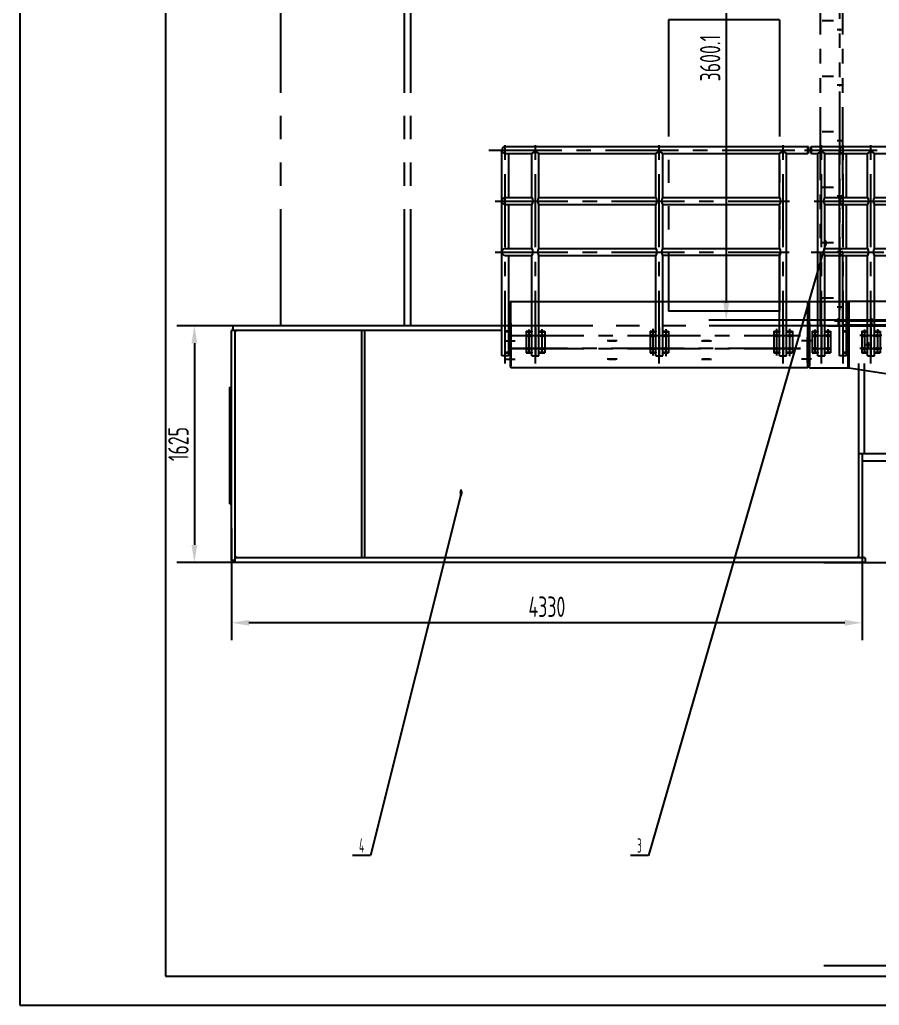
# Model space of a CAD drawing. Header units: millimetres. Extents: x 0 to 16800, y -457 to 11880.
# Drawn here: x 0 to 5900, y 0 to 6767 of the extents above; entities that cross this region are included whole.
import ezdxf
from ezdxf.enums import TextEntityAlignment as Align

# ---------------------------------------------------------------- set-up
doc = ezdxf.new("R2010")
doc.units = ezdxf.units.MM
doc.header["$LTSCALE"] = 400
for name, pattern in [('F', [0.75, 0.5, -0.25]), ('G', [2, 1.25, -0.25, 0.25, -0.25]), ('K', [2.5, 1.25, -0.25, 0.25, -0.25, 0.25, -0.25])]:
    doc.linetypes.add(name, pattern=pattern)
for name, color, linetype in [('01', 7, 'Continuous'), ('02', 1, 'Continuous'), ('04', 2, 'F'), ('05', 142, 'G'), ('07', 6, 'K'), ('08', 1, 'Continuous'), ('11', 3, 'Continuous')]:
    doc.layers.add(name, color=color, linetype=linetype)
doc.layers.get('04').off()
doc.styles.get("Standard").update_dxf_attribs({"font": 'isocp', "width": 0.707, "bigfont": 'intecad.shx'})
doc.dimstyles.new('INTE', dxfattribs={"dimscale": 40, "dimtxt": 3.5, "dimasz": 3, "dimexe": 3, "dimexo": 0, "dimgap": 1, "dimtad": 1, "dimdec": 1, "dimdsep": 46, "dimtxsty": 'Standard', "dimcen": 0, "dimclrd": 1, "dimclre": 1, "dimclrt": 3, "dimaunit": 1, "dimadec": 0, "dimazin": 0, "dimtfac": 1, "dimtmove": 0, "dimatfit": 0, "dimfxl": 1, "dimarcsym": 0})

# ---------------------------------------------------------------- blocks, each defined once
blk = doc.blocks.new('*D174')
at = {"layer": '08', "color": 1, "lineweight": -2}
for p, q in [((4358.7, 24029), (3946.1, 24029)), ((4066.1, 23909), (4066.1, 22524)), ((4345.7, 22404), (3946.1, 22404))]:
    blk.add_line(p, q, dxfattribs=at)
at = {"layer": '08', "color": 1}
for points in [[(4046.1, 23909), (4086.1, 23909), (4066.1, 24029)], [(4046.1, 22524), (4086.1, 22524), (4066.1, 22404)]]:
    blk.add_solid(points, dxfattribs=at)
at = {"layer": 'Defpoints', "color": 0}
for p in [(4358.7, 24029), (4066.1, 22404), (4345.7, 22404)]:
    blk.add_point(p, dxfattribs=at)
at = {"layer": '08', "color": 3, "insert": (3956.1, 23216.5), "char_height": 140, "attachment_point": 5, "rotation": 90}
blk.add_mtext('1625', dxfattribs=at)
blk = doc.blocks.new('*D97')
at = {"layer": '08', "color": 1, "lineweight": -2}
for p, q in [((5587.6, 8303.1), (4729.5, 8303.1)), ((4849.5, 8183.1), (4849.5, 4823)), ((8974.1, 4703), (4729.5, 4703))]:
    blk.add_line(p, q, dxfattribs=at)
at = {"layer": '08', "color": 1}
for points in [[(4829.5, 8183.1), (4869.5, 8183.1), (4849.5, 8303.1)], [(4829.5, 4823), (4869.5, 4823), (4849.5, 4703)]]:
    blk.add_solid(points, dxfattribs=at)
at = {"layer": 'Defpoints', "color": 0}
for p in [(5587.6, 8303.1), (4849.5, 4703), (8974.1, 4703)]:
    blk.add_point(p, dxfattribs=at)
at = {"layer": '08', "color": 3, "insert": (4739.5, 6503.1), "char_height": 140, "attachment_point": 5, "rotation": 90}
blk.add_mtext('3600.1', dxfattribs=at)
blk = doc.blocks.new('*D98')
at = {"layer": '08', "color": 1, "lineweight": -2}
for p, q in [((1453.7, 3273.2), (1453.7, 2506.4)), ((5783.7, 3273.2), (5783.7, 2506.4)), ((5663.7, 2626.4), (1573.7, 2626.4))]:
    blk.add_line(p, q, dxfattribs=at)
at = {"layer": '08', "color": 1}
for points in [[(1573.7, 2646.4), (1573.7, 2606.4), (1453.7, 2626.4)], [(5663.7, 2646.4), (5663.7, 2606.4), (5783.7, 2626.4)]]:
    blk.add_solid(points, dxfattribs=at)
at = {"layer": 'Defpoints', "color": 0}
for p in [(1453.7, 3273.2), (5783.7, 3273.2), (1453.7, 2626.4)]:
    blk.add_point(p, dxfattribs=at)
at = {"layer": '08', "color": 3, "insert": (3618.7, 2736.4), "char_height": 140, "attachment_point": 5}
blk.add_mtext('4330', dxfattribs=at)
blk = doc.blocks.new('*D101')
at = {"layer": '08', "color": 1, "lineweight": -2}
for p, q in [((5518.6, 3041.1), (6757.1, 3041.1)), ((6637.1, 2921.1), (6637.1, 394.1)), ((5518.6, 274.1), (6757.1, 274.1))]:
    blk.add_line(p, q, dxfattribs=at)
at = {"layer": '08', "color": 1}
for points in [[(6617.1, 2921.1), (6657.1, 2921.1), (6637.1, 3041.1)], [(6617.1, 394.1), (6657.1, 394.1), (6637.1, 274.1)]]:
    blk.add_solid(points, dxfattribs=at)
at = {"layer": 'Defpoints', "color": 0}
for p in [(5518.6, 3041.1), (5518.6, 274.1), (6637.1, 274.1)]:
    blk.add_point(p, dxfattribs=at)
at = {"layer": '08', "color": 3, "insert": (6527.1, 1657.6), "char_height": 140, "attachment_point": 5, "rotation": 90}
blk.add_mtext('2767', dxfattribs=at)
blk = doc.blocks.new('serere')
at = {"layer": '07', "color": 6, "linetype": 'K'}
for p, q in [((22198.6, 7390.4), (22198.6, 11089.4)), ((22350.6, 7390.4), (22350.6, 10726.4)), ((22331.6, 7497.8), (22331.6, 10583)), ((22350.6, 9422.4), (22312.9, 9422.4)), ((22350.6, 9041.4), (22312.9, 9041.4)), ((22350.6, 8660.4), (22312.9, 8660.4)), ((22350.6, 8279.4), (22312.9, 8279.4)), ((22350.6, 7898.4), (22312.9, 7898.4)), ((22350.6, 7517.4), (22312.9, 7517.4)), ((22350.6, 7390.4), (22198.6, 7390.4))]:
    blk.add_line(p, q, dxfattribs=at)
at = {"layer": '07', "color": 6, "linetype": 'K', "ltscale": 1.6}
for p, q in [((18494.9, 7390.4), (18494.9, 10438.4)), ((19343.7, 7390.4), (19343.7, 10438.4)), ((19385.9, 7390.4), (19385.9, 10438.4)), ((21154.9, 9490.4), (21154.9, 7490.4)), ((21916.9, 9490.4), (21154.9, 9490.4)), ((21916.9, 9490.4), (21916.9, 7490.4)), ((22286.7, 9483.4), (22209.8, 9483.4)), ((22286.7, 9102.4), (22209.8, 9102.4)), ((22286.7, 8721.4), (22209.8, 8721.4)), ((22286.7, 8340.4), (22209.8, 8340.4)), ((22286.7, 7959.4), (22209.8, 7959.4)), ((22286.7, 7578.4), (22209.8, 7578.4)), ((21916.9, 7490.4), (21154.9, 7490.4)), ((22234.9, 7390.4), (18494.9, 7390.4)), ((22246.9, 7390.4), (23076.9, 7390.4)), ((23033.8, 7421.4), (22294, 7421.4)), ((22319.9, 7441.3), (22319.9, 7395.7)), ((22350.6, 7396.4), (23076.9, 7396.4)), ((22547.9, 7441.3), (22547.9, 7395.7))]:
    blk.add_line(p, q, dxfattribs=at)
at = {"layer": '07', "color": 6, "linetype": 'K'}
for centre in [(22331.6, 9422.4), (22331.6, 9041.4), (22331.6, 8660.4), (22331.6, 8279.4), (22331.6, 7898.4), (22331.6, 7517.4)]:
    blk.add_circle(centre, 4, dxfattribs=at)
blk = doc.blocks.new('A$C3BD31D53')
for p, q in [((37, 246), (0, 246)), ((37, 246), (0, 246)), ((0, 246), (0, 240)), ((0, 240), (37, 240)), ((45, 232), (45, 14)), ((51, 232), (51, 14)), ((0, 6), (37, 6)), ((0, 0), (0, 6)), ((37, 0), (0, 0))]:
    blk.add_line(p, q)
for centre, radius, start, end in [((37, 232), 14, 0, 90), ((37, 232), 8, 0, 90), ((37, 14), 8, 270, 0), ((37, 14), 14, 270, 0)]:
    blk.add_arc(centre, radius, start, end)
at = {"layer": '05', "color": 4, "linetype": 'G'}
for p, q in [((85.1, 187), (16.6, 187)), ((85.1, 60), (16.6, 60))]:
    blk.add_line(p, q, dxfattribs=at)
blk = doc.blocks.new('addfqerasdfda')
blk.add_line((7091.1, 2519.9), (7091.1, 2697.9))
for centre in [(5178.6, 2707.9), (5267.6, 2707.9), (6028.6, 2707.9), (6117.6, 2707.9), (6878.6, 2707.9)]:
    blk.add_circle(centre, 8)
at = {"layer": '01'}
for p, q in [((5049.1, 2781.9), (5049.1, 2942.9)), ((5049.1, 2942.9), (5055.1, 2942.9)), ((7091.1, 2781.9), (7097.1, 2781.9))]:
    blk.add_line(p, q, dxfattribs=at)
at = {"layer": '01', "color": 7, "linetype": 'Continuous'}
for p, q in [((5055.1, 2485.9), (5055.1, 2942.9)), ((5055.1, 2942.9), (7091.1, 2942.9)), ((7091.1, 2942.9), (7091.1, 2485.9)), ((7091.1, 2942.9), (7091.1, 2499.9)), ((5049.1, 2781.9), (5049.1, 2499.9)), ((5055.1, 2790.9), (5055.1, 2499.9)), ((7097.1, 2781.9), (7097.1, 2499.9)), ((7091.1, 2485.9), (5055.1, 2485.9))]:
    blk.add_line(p, q, dxfattribs=at)
for centre in [(6967.6, 2707.9), (5178.6, 2618.9), (5267.6, 2618.9), (6028.6, 2618.9), (6117.6, 2618.9), (6878.6, 2618.9), (6967.6, 2618.9)]:
    blk.add_circle(centre, 8, dxfattribs=at)
for centre, start, end in [((5063.1, 2499.9), 180, 235.1501), ((7083.1, 2499.9), 304.8499, 0)]:
    blk.add_arc(centre, 14, start, end, dxfattribs=at)
at = {"layer": '05', "color": 4, "linetype": 'G'}
for p, q in [((5223.1, 2515.5), (5223.1, 2838.6)), ((6073.1, 2515.5), (6073.1, 2838.6)), ((6923.1, 2515.5), (6923.1, 2838.6)), ((5055.1, 2707.9), (7043.3, 2707.9)), ((5178.6, 2750.7), (5178.6, 2584.1)), ((5267.6, 2751.8), (5267.6, 2586.3)), ((6028.6, 2754.2), (6028.6, 2570.7)), ((6117.6, 2753), (6117.6, 2567.1)), ((6878.6, 2754.7), (6878.6, 2574.9)), ((6967.6, 2754.7), (6967.6, 2574.9)), ((5015, 2672.9), (5083.5, 2672.9)), ((5765.6, 2672.9), (5716.9, 2672.9)), ((5726.6, 2672.9), (5775.4, 2672.9)), ((6419.6, 2672.9), (6370.9, 2672.9)), ((6380.6, 2672.9), (6429.4, 2672.9)), ((7117.5, 2672.9), (7049, 2672.9)), ((7113.6, 2672.9), (7064.9, 2672.9)), ((7043.3, 2618.9), (5055.1, 2618.9)), ((5055.1, 2618.9), (7043.3, 2618.9)), ((5015, 2545.9), (5083.5, 2545.9)), ((5765.6, 2545.9), (5716.9, 2545.9)), ((5726.6, 2545.9), (5775.4, 2545.9)), ((6419.6, 2545.9), (6370.9, 2545.9)), ((6380.6, 2545.9), (6429.4, 2545.9)), ((7117.5, 2545.9), (7049, 2545.9)), ((7113.6, 2545.9), (7064.9, 2545.9))]:
    blk.add_line(p, q, dxfattribs=at)
at = {"layer": '04', "color": 2, "linetype": 'F'}
blk.add_blockref('A$C3BD31D53', (5698.1, 2485.9), dxfattribs=at)
at = {"layer": '04', "color": 2, "linetype": 'F', "xscale": -1}
blk.add_blockref('A$C3BD31D53', (6448.1, 2485.9), dxfattribs=at)
blk = doc.blocks.new('A$C02A90971')
for p, q in [((255.6, 522.9), (49.6, 160.5)), ((268.3, 522.9), (320.5, 340.9)), ((357.2, 313.3), (482.2, 313.3)), ((620.6, 123.1), (719.5, 205.2)), ((620.6, 123.1), (127.4, 47.5))]:
    blk.add_line(p, q)
for centre, radius, start, end in [((357.2, 351.4), 38.1, 196.0297, 270), ((620.6, 348.4), 142.7, 194.21443, 304.90715), ((709.5, 217.3), 15.7, 309.68625, 131.03902), ((115.9, 122.8), 76.2, 150.39079, 278.71264)]:
    blk.add_arc(centre, radius, start, end)
at = {"layer": '01', "color": 7, "linetype": 'Continuous'}
blk.add_line((268.3, 522.9), (255.6, 522.9), dxfattribs=at)
at = {"layer": '05', "color": 4, "linetype": 'G'}
for p, q in [((357.2, 446.5), (357.2, 282.1)), ((620.6, 408.4), (620.6, 296.7)), ((435.3, 351.4), (267.8, 351.4)), ((647.5, 348.4), (590.8, 348.4)), ((115.9, 217.2), (115.9, 0)), ((235.4, 122.8), (0, 122.8))]:
    blk.add_line(p, q, dxfattribs=at)
blk = doc.blocks.new('A$C28D62437')
at = {"layer": '01', "color": 7, "linetype": 'Continuous'}
for p, q in [((16.6, 215.4), (343.7, 244)), ((16.6, 215.4), (16.6, 202.7)), ((42, 202.7), (16.6, 202.7)), ((638.9, 31.2), (213.5, 31.2))]:
    blk.add_line(p, q, dxfattribs=at)
for centre, radius, start, end in [((42, 50.3), 152.4, 0.0167, 90), ((213.5, 50.3), 19.1, 180.0167, 270)]:
    blk.add_arc(centre, radius, start, end, dxfattribs=at)
at = {"layer": '05'}
for p, q in [((575.4, 322.4), (575.4, 459.8)), ((928, 182.9), (928, 420))]:
    blk.add_line(p, q, dxfattribs=at)
at = {"layer": '05', "color": 4, "linetype": 'G'}
for p, q in [((499.6, 398), (648.7, 398)), ((1159.6, 333), (780.7, 333)), ((42, 0), (42, 90.3)), ((84, 50.3), (0, 50.3))]:
    blk.add_line(p, q, dxfattribs=at)
blk = doc.blocks.new('A$C6C0B45AD')
at = {"layer": '01', "color": 7, "linetype": 'Continuous', "ltscale": 0.6}
for radius in [57, 51]:
    blk.add_circle((80.8, 80.8), radius, dxfattribs=at)
at = {"layer": '05', "ltscale": 0.6}
for p, q in [((80.8, 161.6), (80.8, 0)), ((161.6, 80.8), (0, 80.8))]:
    blk.add_line(p, q, dxfattribs=at)
blk = doc.blocks.new('A$C6A42243B')
at = {"ltscale": 0.5}
for p, q in [((0, 25), (0, 155)), ((0, 155), (122.4, 155)), ((122, 155), (122, 99)), ((141, 99), (122, 99)), ((160, 80), (141, 99)), ((160, 80), (160, 0)), ((160, 0), (25, 0))]:
    blk.add_line(p, q, dxfattribs=at)
blk.add_circle((25, 25), 12.7, dxfattribs=at)
blk.add_arc((25, 25), 25, 180, 270)
at = {"layer": '05', "color": 4, "linetype": 'G', "ltscale": 0.5}
for p, q in [((3.8, 25), (46.6, 25)), ((25, 44.4), (25, 5))]:
    blk.add_line(p, q, dxfattribs=at)
blk = doc.blocks.new('A$C28316475')
at = {"layer": '05', "color": 4, "linetype": 'G'}
for p, q in [((185.2, 336.2), (185.2, 0)), ((0, 170), (356.8, 170))]:
    blk.add_line(p, q, dxfattribs=at)
blk = doc.blocks.new('qr789a1dfqw851adfqeqr')
for p, q in [((8291.5, 2487), (8291.5, 2205.2)), ((8291.5, 2487), (8297.5, 2487)), ((8297.5, 2496.2), (8297.5, 2205.2)), ((14150.5, 2496.2), (14150.5, 2205.2)), ((14156.5, 2487.2), (14156.5, 2205.2))]:
    blk.add_line(p, q)
for centre, start, end in [((8305.5, 2205.2), 180, 235.1501), ((14142.5, 2205.2), 304.8499, 0)]:
    blk.add_arc(centre, 14, start, end)
at = {"layer": '01', "color": 7, "linetype": 'Continuous'}
for p, q in [((8297.5, 2191.2), (8297.5, 2648.2)), ((8297.5, 2648.2), (8561.5, 2648.2)), ((8561.5, 2648.2), (8561.5, 2191.2)), ((8561.5, 2495.8), (8561.5, 2648.2)), ((8567.8, 2648.2), (8561.5, 2648.2)), ((9520.3, 2648.2), (8567.8, 2648.2)), ((8567.8, 2648.2), (8567.8, 2191.2)), ((9520.4, 2648.2), (14150.5, 2648.2)), ((14150.5, 2648.2), (14150.5, 2191)), ((9789.8, 2133.4), (9540.2, 2572.9)), ((14150.5, 2487.2), (14156.5, 2487.2)), ((8297.5, 2191.2), (8567.8, 2191.2)), ((8567.8, 2191.2), (9712.3, 2020.4)), ((10103.5, 2191.2), (14150.5, 2191.2)), ((9505.7, 2019.5), (9048.6, 2119)), ((9507.5, 2019.2), (9054.3, 2118.1)), ((9932.5, 2019.2), (9507.5, 2019.2))]:
    blk.add_line(p, q, dxfattribs=at)
at = {"layer": '01'}
blk.add_line((9951.5, 2038.2), (9951.5, 2039.2), dxfattribs=at)
at = {"layer": '01', "color": 7, "linetype": 'Continuous'}
for centre, radius in [((8335.5, 2413.2), 7.94), ((8424.5, 2413.2), 7.94), ((8675.7, 2413.2), 7.94), ((8764.6, 2413.2), 7.94), ((9393.3, 2413.2), 7.94), ((9482.2, 2413.2), 7.94), ((9732.5, 2413.2), 7.94), ((9821.5, 2413.2), 7.94), ((10732.5, 2413.2), 7.94), ((10821.5, 2413.2), 7.94), ((11732.5, 2413.2), 7.94), ((11821.5, 2413.2), 7.94), ((12732.5, 2413.2), 7.94), ((12821.5, 2413.2), 7.94), ((13732.5, 2413.2), 7.94), ((13821.5, 2413.2), 7.94), ((8335.5, 2324.2), 7.94), ((8424.5, 2324.2), 7.94), ((8675.7, 2324.3), 7.94), ((8764.6, 2324.3), 7.94), ((9393.3, 2324.3), 7.94), ((9482.2, 2324.3), 7.94), ((9732.5, 2324.2), 7.94), ((9821.5, 2324.2), 7.94), ((10732.5, 2324.2), 7.94), ((10821.5, 2324.2), 7.94), ((11732.5, 2324.2), 7.94), ((11821.5, 2324.2), 7.94), ((12732.5, 2324.2), 7.94), ((12821.5, 2324.2), 7.94), ((13732.5, 2324.2), 7.94), ((13821.5, 2324.2), 7.94), ((9723.5, 2095.7), 31.8), ((9723.5, 2095.7), 25.5)]:
    blk.add_circle(centre, radius, dxfattribs=at)
for centre, radius, start, end in [((9672.7, 2648.2), 152.4, 180, 209.58778), ((9818.6, 2434.7), 203.2, 239.68755, 265), ((9723.5, 2095.7), 76.2, 261.52078, 29.58778), ((9932.5, 2038.2), 19, 270, 0.01671)]:
    blk.add_arc(centre, radius, start, end, dxfattribs=at)
at = {"layer": '05', "color": 4, "linetype": 'G'}
for p, q in [((8380, 2490.7), (8380, 2284.5)), ((8675.7, 2447.5), (8675.7, 2379)), ((8764.6, 2447.5), (8764.6, 2379)), ((9393.3, 2447.5), (9393.3, 2379)), ((9482.2, 2447.5), (9482.2, 2379)), ((9777, 2490.7), (9777, 2284.5)), ((10777, 2490.7), (10777, 2284.5)), ((11777, 2490.7), (11777, 2284.5)), ((12777, 2490.7), (12777, 2284.5)), ((13777, 2490.7), (13777, 2284.5)), ((8707, 2413.2), (8644.5, 2413.2)), ((8795.9, 2413.2), (8733.4, 2413.2)), ((9424.5, 2413.2), (9362, 2413.2)), ((9513.4, 2413.2), (9450.9, 2413.2)), ((12173, 2378.2), (12124.2, 2378.2)), ((12134, 2378.2), (12182.7, 2378.2)), ((13179, 2378.2), (13130.2, 2378.2)), ((13140, 2378.2), (13188.7, 2378.2)), ((14123.9, 2378.2), (14172.7, 2378.2)), ((8707, 2324.3), (8644.5, 2324.3)), ((8675.7, 2358.6), (8675.7, 2290.1)), ((8795.9, 2324.3), (8733.4, 2324.3)), ((8764.6, 2358.6), (8764.6, 2290.1)), ((9424.5, 2324.3), (9362, 2324.3)), ((9393.3, 2358.6), (9393.3, 2290.1)), ((9513.4, 2324.3), (9450.9, 2324.3)), ((9482.2, 2358.6), (9482.2, 2290.1)), ((12173, 2251.2), (12124.2, 2251.2)), ((12134, 2251.2), (12182.7, 2251.2)), ((13179, 2251.2), (13130.2, 2251.2)), ((13140, 2251.2), (13188.7, 2251.2)), ((14123.9, 2251.2), (14172.7, 2251.2))]:
    blk.add_line(p, q, dxfattribs=at)
at = {"layer": '05'}
for p, q in [((8351.5, 2413.2), (8319.4, 2413.2)), ((8335.5, 2429.3), (8335.5, 2397.1)), ((8440.5, 2413.2), (8408.4, 2413.2)), ((8424.5, 2429.3), (8424.5, 2397.1)), ((9716.4, 2413.2), (9748.5, 2413.2)), ((9732.5, 2429.3), (9732.5, 2397.1)), ((9805.4, 2413.2), (9837.5, 2413.2)), ((9821.5, 2429.3), (9821.5, 2397.1)), ((10716.4, 2413.2), (10748.5, 2413.2)), ((10732.5, 2429.3), (10732.5, 2397.1)), ((10805.4, 2413.2), (10837.5, 2413.2)), ((10821.5, 2429.3), (10821.5, 2397.1)), ((11716.4, 2413.2), (11748.5, 2413.2)), ((11732.5, 2429.3), (11732.5, 2397.1)), ((11805.4, 2413.2), (11837.5, 2413.2)), ((11821.5, 2429.3), (11821.5, 2397.1)), ((12716.4, 2413.2), (12748.5, 2413.2)), ((12732.5, 2429.3), (12732.5, 2397.1)), ((12805.4, 2413.2), (12837.5, 2413.2)), ((12821.5, 2429.3), (12821.5, 2397.1)), ((13716.4, 2413.2), (13748.5, 2413.2)), ((13732.5, 2429.3), (13732.5, 2397.1)), ((13805.4, 2413.2), (13837.5, 2413.2)), ((13821.5, 2429.3), (13821.5, 2397.1)), ((8351.5, 2324.2), (8319.4, 2324.2)), ((8335.5, 2340.3), (8335.5, 2308.1)), ((8440.5, 2324.2), (8408.4, 2324.2)), ((8424.5, 2340.3), (8424.5, 2308.1)), ((9716.4, 2324.2), (9748.5, 2324.2)), ((9732.5, 2340.3), (9732.5, 2308.1)), ((9805.4, 2324.2), (9837.5, 2324.2)), ((9821.5, 2340.3), (9821.5, 2308.1)), ((10716.4, 2324.2), (10748.5, 2324.2)), ((10732.5, 2340.3), (10732.5, 2308.1)), ((10805.4, 2324.2), (10837.5, 2324.2)), ((10821.5, 2340.3), (10821.5, 2308.1)), ((11716.4, 2324.2), (11748.5, 2324.2)), ((11732.5, 2340.3), (11732.5, 2308.1)), ((11805.4, 2324.2), (11837.5, 2324.2)), ((11821.5, 2340.3), (11821.5, 2308.1)), ((12716.4, 2324.2), (12748.5, 2324.2)), ((12732.5, 2340.3), (12732.5, 2308.1)), ((12805.4, 2324.2), (12837.5, 2324.2)), ((12821.5, 2340.3), (12821.5, 2308.1)), ((13716.4, 2324.2), (13748.5, 2324.2)), ((13732.5, 2340.3), (13732.5, 2308.1)), ((13805.4, 2324.2), (13837.5, 2324.2)), ((13821.5, 2340.3), (13821.5, 2308.1)), ((9723.5, 2191), (9723.5, 1967.5)), ((9840.5, 2095.7), (9598.1, 2095.7))]:
    blk.add_line(p, q, dxfattribs=at)
at = {"layer": '01', "color": 7, "linetype": 'Continuous', "xscale": -1}
blk.add_blockref('A$C28D62437', (10146.8, 1988.3), dxfattribs=at)
at = {"layer": '01', "xscale": -1}
blk.add_blockref('A$C28316475', (9404, 2151.3), dxfattribs=at)
at = {"layer": '04', "xscale": -1}
for name, p in [('A$C6A42243B', (8725.7, 2324.3)), ('A$C6C0B45AD', (9804.3, 2014.9))]:
    blk.add_blockref(name, p, dxfattribs=at)
at = {"layer": '04', "color": 2, "linetype": 'F', "xscale": -1}
for name, p in [('A$C02A90971', (9839.3, 1972.9)), ('A$C3BD31D53', (13207.5, 2191.2))]:
    blk.add_blockref(name, p, dxfattribs=at)
at = {"layer": '04', "color": 2, "linetype": 'F'}
blk.add_blockref('A$C3BD31D53', (12105.5, 2191.2), dxfattribs=at)
blk = doc.blocks.new('qr7613afqwerq')
at = {"layer": '01'}
blk.add_blockref('qr789a1dfqw851adfqeqr', (-1509.7, 2835.8), dxfattribs=at)
blk = doc.blocks.new('qer79ad15641q56132ffa')
for p, q in [((-5345.2, -4194.1), (-5345.2, -4146.1)), ((-6341.2, -4496.1), (-5539.2, -4496.1)), ((-6341.2, -4544.1), (-5539.2, -4544.1)), ((-6341.2, -4846.1), (-5539.2, -4846.1)), ((-5539.2, -4894.1), (-6341.2, -4894.1)), ((-7422.2, -5558.1), (-7422.2, -5563.1))]:
    blk.add_line(p, q)
for centre in [(-7259.7, -5444.1), (-7259.7, -5444.1), (-7170.7, -5444.1), (-7170.7, -5444.1), (-6409.7, -5444.1), (-6409.7, -5444.1), (-6320.7, -5444.1), (-6320.7, -5444.1), (-5559.7, -5444.1), (-5559.7, -5444.1), (-5470.7, -5444.1), (-5470.7, -5444.1), (-7259.7, -5533.1), (-7170.7, -5533.1), (-6409.7, -5533.1), (-6320.7, -5533.1), (-5559.7, -5533.1), (-5470.7, -5533.1)]:
    blk.add_circle(centre, 8)
at = {"layer": '01', "color": 7, "linetype": 'Continuous'}
for p, q in [((-7446.2, -5583.1), (-7446.2, -4169.8)), ((-7422.2, -4146.1), (-5345.2, -4146.1)), ((-7422.2, -4194.1), (-7239.2, -4194.1)), ((-7398.2, -4496.1), (-7398.2, -4194.1)), ((-7239.2, -4496.1), (-7239.2, -4194.1)), ((-7191.2, -4194.1), (-6389.2, -4194.1)), ((-7191.2, -4496.1), (-7191.2, -4194.1)), ((-6389.2, -4496.1), (-6389.2, -4194.1)), ((-6341.2, -4496.1), (-6341.2, -4194.1)), ((-6336.2, -4194.1), (-5539.2, -4194.1)), ((-5539.2, -4496.1), (-5539.2, -4194.1)), ((-5491.2, -4194.1), (-5345.2, -4194.1)), ((-5491.2, -4520.1), (-5491.2, -4194.1)), ((-7422.2, -4496.1), (-7239.2, -4496.1)), ((-7191.2, -4496.1), (-6389.2, -4496.1)), ((-5491.2, -4870.1), (-5491.2, -4520.1)), ((-7422.2, -4544.1), (-7239.2, -4544.1)), ((-7398.2, -4846.1), (-7398.2, -4544.1)), ((-7239.2, -4846.1), (-7239.2, -4544.1)), ((-7191.2, -4544.1), (-6389.2, -4544.1)), ((-7191.2, -4846.1), (-7191.2, -4544.1)), ((-6389.2, -4846.1), (-6389.2, -4544.1)), ((-6341.2, -4846.1), (-6341.2, -4544.1)), ((-5539.2, -4846.1), (-5539.2, -4544.1)), ((-7422.2, -4846.1), (-7239.2, -4846.1)), ((-7191.2, -4846.1), (-6389.2, -4846.1)), ((-5491.2, -5583.1), (-5491.2, -4870.1)), ((-7422.2, -4894.1), (-7239.2, -4894.1)), ((-7398.2, -5414.3), (-7398.2, -4894.1)), ((-7239.2, -5583.1), (-7239.2, -4894.1)), ((-7191.2, -5583.1), (-7191.2, -4894.1)), ((-7191.2, -4894.1), (-6389.2, -4894.1)), ((-6389.2, -5583.1), (-6389.2, -4894.1)), ((-6341.2, -5583.1), (-6341.2, -4894.1)), ((-5539.2, -5583.1), (-5539.2, -4894.1)), ((-7400.2, -5414.1), (-7422.2, -5414.1)), ((-7422.2, -5414.1), (-7422.2, -5419.1)), ((-7400.2, -5419.1), (-7422.2, -5419.1)), ((-7398.2, -5557.7), (-7398.2, -5419.4)), ((-7394.2, -5552.1), (-7394.2, -5425.1)), ((-7389.2, -5552.1), (-7389.2, -5425.1)), ((-7278.7, -5414.1), (-7278.7, -5563.1)), ((-7278.7, -5414.1), (-7239.2, -5414.1)), ((-7278.7, -5419.1), (-7239.2, -5419.1)), ((-7256.7, -5419.1), (-7256.7, -5414.1)), ((-7240, -5414.1), (-7240, -5419.1)), ((-7191.2, -5414.1), (-7151.7, -5414.1)), ((-7191.2, -5419.1), (-7151.7, -5419.1)), ((-7190.3, -5414.1), (-7190.3, -5419.1)), ((-7173.7, -5419.1), (-7173.7, -5414.1)), ((-7151.7, -5414.1), (-7151.7, -5563.1)), ((-6428.7, -5414.1), (-6428.7, -5563.1)), ((-6428.7, -5414.1), (-6389.2, -5414.1)), ((-6428.7, -5419.1), (-6389.2, -5419.1)), ((-6406.7, -5419.1), (-6406.7, -5414.1)), ((-6390, -5414.1), (-6390, -5419.1)), ((-6341.2, -5414.1), (-6301.7, -5414.1)), ((-6341.2, -5419.1), (-6301.7, -5419.1)), ((-6340.3, -5414.1), (-6340.3, -5419.1)), ((-6323.7, -5419.1), (-6323.7, -5414.1)), ((-6301.7, -5414.1), (-6301.7, -5563.1)), ((-5578.7, -5414.1), (-5578.7, -5563.1)), ((-5578.7, -5414.1), (-5539.2, -5414.1)), ((-5578.7, -5419.1), (-5539.2, -5419.1)), ((-5556.7, -5419.1), (-5556.7, -5414.1)), ((-5540, -5414.1), (-5540, -5419.1)), ((-5491.2, -5414.1), (-5451.7, -5414.1)), ((-5491.2, -5419.1), (-5451.7, -5419.1)), ((-5490.3, -5414.1), (-5490.3, -5419.1)), ((-5473.7, -5419.1), (-5473.7, -5414.1)), ((-5451.7, -5414.1), (-5451.7, -5563.1)), ((-7422.2, -5558.1), (-7400.2, -5558.1)), ((-7422.2, -5563.1), (-7400.2, -5563.1)), ((-7398.2, -5583.1), (-7398.2, -5562.9)), ((-7278.7, -5558.1), (-7239.2, -5558.1)), ((-7278.7, -5563.1), (-7239.2, -5563.1)), ((-7256.7, -5563.1), (-7256.7, -5558.1)), ((-7240, -5558.1), (-7240, -5563.1)), ((-7239.2, -5583.1), (-7191.2, -5583.1)), ((-7191.2, -5558.1), (-7151.7, -5558.1)), ((-7191.2, -5563.1), (-7151.7, -5563.1)), ((-7190.3, -5558.1), (-7190.3, -5563.1)), ((-7173.7, -5563.1), (-7173.7, -5558.1)), ((-6428.7, -5558.1), (-6389.2, -5558.1)), ((-6428.7, -5563.1), (-6389.2, -5563.1)), ((-6406.7, -5563.1), (-6406.7, -5558.1)), ((-6390, -5558.1), (-6390, -5563.1)), ((-6389.2, -5583.1), (-6341.2, -5583.1)), ((-6341.2, -5558.1), (-6301.7, -5558.1)), ((-6341.2, -5563.1), (-6301.7, -5563.1)), ((-6340.3, -5558.1), (-6340.3, -5563.1)), ((-6323.7, -5563.1), (-6323.7, -5558.1)), ((-5578.7, -5558.1), (-5539.2, -5558.1)), ((-5578.7, -5563.1), (-5539.2, -5563.1)), ((-5556.7, -5563.1), (-5556.7, -5558.1)), ((-5540, -5558.1), (-5540, -5563.1)), ((-5539.2, -5583.1), (-5491.2, -5583.1)), ((-5491.2, -5558.1), (-5451.7, -5558.1)), ((-5491.2, -5563.1), (-5451.7, -5563.1)), ((-5490.3, -5558.1), (-5490.3, -5563.1)), ((-5473.7, -5563.1), (-5473.7, -5558.1))]:
    blk.add_line(p, q, dxfattribs=at)
at = {"layer": '01'}
blk.add_line((-7398.2, -5583.1), (-7446.2, -5583.1), dxfattribs=at)
at = {"layer": '01', "color": 7, "linetype": 'Continuous'}
for centre in [(-7259.7, -5533.1), (-7170.7, -5533.1), (-6409.7, -5533.1), (-6320.7, -5533.1), (-5559.7, -5533.1), (-5470.7, -5533.1)]:
    blk.add_circle(centre, 8, dxfattribs=at)
at = {"layer": '01'}
for centre, radius, start, end in [((-7422.2, -4170.1), 24, 90, 270), ((-7215.2, -4221.6), 36.5, 48.88791, 131.11209), ((-6365.2, -4221.6), 36.5, 48.88791, 131.11209), ((-5515.2, -4221.6), 36.5, 48.88791, 131.11209), ((-7422.2, -4520.1), 24, 90, 270), ((-7266.7, -4520.1), 36.5, 318.88791, 41.11209), ((-7163.7, -4520.1), 36.5, 138.88791, 221.11209), ((-6416.7, -4520.1), 36.5, 318.88791, 41.11209), ((-6313.7, -4520.1), 36.5, 138.88791, 221.11209), ((-5566.7, -4520.1), 36.5, 318.88791, 41.11209), ((-7422.2, -4869.8), 24, 90, 270), ((-7266.7, -4870.1), 36.5, 318.88791, 41.11209), ((-7163.7, -4870.1), 36.5, 138.88791, 221.11209), ((-6416.7, -4870.1), 36.5, 318.88791, 41.11209), ((-6313.7, -4870.1), 36.5, 138.88791, 221.11209), ((-5566.7, -4870.1), 36.5, 318.88791, 41.11209)]:
    blk.add_arc(centre, radius, start, end, dxfattribs=at)
at = {"layer": '01', "color": 7, "linetype": 'Continuous'}
for centre, radius, start, end in [((-7400.2, -5425.1), 11, 0, 90), ((-7400.2, -5425.1), 6, 0, 90), ((-7400.2, -5552.1), 11, 270, 0), ((-7400.2, -5552.1), 6, 270, 0)]:
    blk.add_arc(centre, radius, start, end, dxfattribs=at)
at = {"layer": '05', "color": 4, "linetype": 'G'}
for p, q in [((-7422.2, -5636.5), (-7422.2, -4103.1)), ((-7215.2, -5636.5), (-7215.2, -4103.1)), ((-6365.2, -5636.5), (-6365.2, -4103.1)), ((-5515.2, -5636.5), (-5515.2, -4103.1)), ((-7215.2, -5636.5), (-7215.2, -5313.4)), ((-6365.2, -5636.5), (-6365.2, -5313.4)), ((-7259.7, -5401.3), (-7259.7, -5567.9)), ((-7215.2, -5389.5), (-7215.2, -5577)), ((-7170.7, -5400.2), (-7170.7, -5565.8)), ((-6409.7, -5401.3), (-6409.7, -5567.9)), ((-6365.2, -5389.5), (-6365.2, -5577)), ((-6320.7, -5400.2), (-6320.7, -5565.8)), ((-5559.7, -5397.9), (-5559.7, -5581.3)), ((-5515.2, -5389.5), (-5515.2, -5577)), ((-5470.7, -5399.1), (-5470.7, -5584.9)), ((-7382.5, -5444.1), (-7404.4, -5444.1)), ((-7275.5, -5444.1), (-7157.8, -5444.1)), ((-7259.7, -5425.3), (-7259.7, -5550.9)), ((-7170.7, -5424.6), (-7170.7, -5552.2)), ((-6425.5, -5444.1), (-6307.8, -5444.1)), ((-6409.7, -5425.3), (-6409.7, -5550.9)), ((-6320.7, -5424.6), (-6320.7, -5552.2)), ((-5575.5, -5444.1), (-5457.8, -5444.1)), ((-5559.7, -5425.3), (-5559.7, -5550.9)), ((-5470.7, -5424.6), (-5470.7, -5552.2)), ((-7382.1, -5533.1), (-7404.4, -5533.1)), ((-7275.2, -5533.1), (-7159.2, -5533.1)), ((-6425.2, -5533.1), (-6309.2, -5533.1)), ((-5575.2, -5533.1), (-5459.2, -5533.1))]:
    blk.add_line(p, q, dxfattribs=at)
at = {"layer": '05'}
for p, q in [((-7534.4, -4170.1), (-5309.5, -4170.1)), ((-7492.5, -4520.1), (-5470.6, -4520.1)), ((-7492.5, -4870.1), (-5474.1, -4870.1))]:
    blk.add_line(p, q, dxfattribs=at)
blk = doc.blocks.new('123456789adfafaf')
for p, q in [((6782.8, 6545), (6777.8, 6545)), ((6782.8, 6501), (6777.8, 6501)), ((6782.8, 6501), (6782.8, 6545))]:
    blk.add_line(p, q)
at = {"layer": '01'}
blk.add_blockref('qer79ad15641q56132ffa', (12122.9, 10693), dxfattribs=at)
blk = doc.blocks.new('1234a564123a1dfaf')
for p, q in [((-7788.7, -2905.9), (-7788.7, -2857.9)), ((-6753.3, -2858.7), (-6705.3, -2858.7)), ((-6729.3, -2905.9), (-6705.3, -2905.9)), ((-6705.3, -2858.7), (-6705.3, -2905.9)), ((-7357.3, -3207.9), (-6777.3, -3207.9)), ((-7357.3, -3255.9), (-6777.3, -3255.9)), ((-7357.3, -3557.9), (-6777.3, -3557.9)), ((-7357.3, -3605.9), (-6777.3, -3605.9)), ((-7784.8, -4125.9), (-7784.8, -4274.9)), ((-7784.8, -4125.9), (-7745.3, -4125.9)), ((-7762.8, -4130.9), (-7762.8, -4125.9)), ((-7746.2, -4125.9), (-7746.2, -4130.9)), ((-7697.3, -4125.9), (-7657.8, -4125.9)), ((-7696.5, -4125.9), (-7696.5, -4130.9)), ((-7679.8, -4130.9), (-7679.8, -4125.9)), ((-7657.8, -4125.9), (-7657.8, -4274.9)), ((-7550.8, -4125.9), (-7572.8, -4125.9)), ((-7572.8, -4125.9), (-7572.8, -4130.9)), ((-7444.8, -4125.9), (-7444.8, -4274.9)), ((-7444.8, -4125.9), (-7405.3, -4125.9)), ((-7422.8, -4130.9), (-7422.8, -4125.9)), ((-7406.2, -4125.9), (-7406.2, -4130.9)), ((-7357.3, -4125.9), (-7317.8, -4125.9)), ((-7356.5, -4125.9), (-7356.5, -4130.9)), ((-7339.8, -4130.9), (-7339.8, -4125.9)), ((-7317.8, -4125.9), (-7317.8, -4274.9)), ((-6815.3, -4125.9), (-6815.3, -4274.9)), ((-6777.3, -4125.9), (-6815.3, -4125.9)), ((-6778.3, -4130.9), (-6778.3, -4125.9)), ((-6729.3, -4125.9), (-6727.3, -4125.9)), ((-6728.3, -4130.9), (-6728.3, -4125.9)), ((-6727.3, -4125.9), (-6663.8, -4125.9)), ((-6705.3, -4130.9), (-6705.3, -4125.9)), ((-6688.7, -4125.9), (-6688.7, -4130.9)), ((-6663.8, -4125.9), (-6600.3, -4125.9)), ((-6639, -4125.9), (-6639, -4130.9)), ((-6622.3, -4130.9), (-6622.3, -4125.9)), ((-6600.3, -4125.9), (-6600.3, -4274.9)), ((-7784.8, -4130.9), (-7745.3, -4130.9)), ((-7697.3, -4130.9), (-7657.8, -4130.9)), ((-7550.8, -4130.9), (-7572.8, -4130.9)), ((-7544.8, -4263.9), (-7544.8, -4136.9)), ((-7539.8, -4263.9), (-7539.8, -4136.9)), ((-7444.8, -4130.9), (-7405.3, -4130.9)), ((-7357.3, -4130.9), (-7317.8, -4130.9)), ((-6777.3, -4130.9), (-6815.3, -4130.9)), ((-6727.3, -4130.9), (-6729.3, -4130.9)), ((-6727.3, -4130.9), (-6663.8, -4130.9)), ((-6663.8, -4130.9), (-6600.3, -4130.9)), ((-7784.8, -4269.9), (-7745.3, -4269.9)), ((-7784.8, -4274.9), (-7745.3, -4274.9)), ((-7762.8, -4274.9), (-7762.8, -4269.9)), ((-7746.2, -4269.9), (-7746.2, -4274.9)), ((-7697.3, -4269.9), (-7657.8, -4269.9)), ((-7697.3, -4274.9), (-7657.8, -4274.9)), ((-7696.5, -4269.9), (-7696.5, -4274.9)), ((-7679.8, -4274.9), (-7679.8, -4269.9)), ((-7572.8, -4269.9), (-7550.8, -4269.9)), ((-7572.8, -4269.9), (-7572.8, -4274.9)), ((-7572.8, -4274.9), (-7550.8, -4274.9)), ((-7444.8, -4269.9), (-7405.3, -4269.9)), ((-7444.8, -4274.9), (-7405.3, -4274.9)), ((-7422.8, -4274.9), (-7422.8, -4269.9)), ((-7406.2, -4269.9), (-7406.2, -4274.9)), ((-7357.3, -4269.9), (-7317.8, -4269.9)), ((-7357.3, -4274.9), (-7317.8, -4274.9)), ((-7356.5, -4269.9), (-7356.5, -4274.9)), ((-7339.8, -4274.9), (-7339.8, -4269.9)), ((-6777.3, -4269.9), (-6815.3, -4269.9)), ((-6777.3, -4274.9), (-6815.3, -4274.9)), ((-6778.3, -4274.9), (-6778.3, -4269.9)), ((-6727.3, -4269.9), (-6729.3, -4269.9)), ((-6727.3, -4274.9), (-6729.3, -4274.9)), ((-6728.3, -4274.9), (-6728.3, -4269.9)), ((-6727.3, -4269.9), (-6663.8, -4269.9)), ((-6727.3, -4274.9), (-6663.8, -4274.9)), ((-6705.3, -4274.9), (-6705.3, -4269.9)), ((-6688.7, -4269.9), (-6688.7, -4274.9)), ((-6663.8, -4269.9), (-6600.3, -4269.9)), ((-6663.8, -4274.9), (-6600.3, -4274.9)), ((-6639, -4269.9), (-6639, -4274.9)), ((-6622.3, -4274.9), (-6622.3, -4269.9))]:
    blk.add_line(p, q)
for centre in [(-7765.8, -4155.9), (-7765.8, -4155.9), (-7676.8, -4155.9), (-7676.8, -4155.9), (-7425.8, -4155.9), (-7425.8, -4155.9), (-7336.8, -4155.9), (-7336.8, -4155.9), (-6708.3, -4155.9), (-6708.3, -4155.9), (-6619.3, -4155.9), (-6619.3, -4155.9), (-7765.8, -4244.9), (-7676.8, -4244.9), (-7425.8, -4244.9), (-7336.8, -4244.9), (-6708.3, -4244.9), (-6619.3, -4244.9)]:
    blk.add_circle(centre, 8)
for centre, radius, start, end in [((-6729.3, -3231.9), 374, 266.32084, 86.32084), ((-6729.8, -3231.5), 326.5, 270.08049, 85.70332), ((-7550.8, -4136.9), 11, 0, 90), ((-7550.8, -4136.9), 6, 0, 90), ((-7550.8, -4263.9), 11, 270, 0), ((-7550.8, -4263.9), 6, 270, 0)]:
    blk.add_arc(centre, radius, start, end)
at = {"layer": '01', "color": 7, "linetype": 'Continuous'}
for p, q in [((-7788.7, -2857.9), (-6753.3, -2858.7)), ((-7788.7, -2905.9), (-7745.3, -2905.9)), ((-7745.3, -3255.9), (-7745.3, -2905.9)), ((-7697.3, -2905.9), (-7405.3, -2905.9)), ((-7697.3, -3207.9), (-7697.3, -2905.9)), ((-7596.8, -4294.9), (-7596.8, -2881.7)), ((-7548.8, -3207.9), (-7548.8, -2905.9)), ((-7405.3, -3207.9), (-7405.3, -2905.9)), ((-7357.3, -3207.9), (-7357.3, -2905.9)), ((-7352.3, -2905.9), (-6777.3, -2905.9)), ((-6777.3, -3207.9), (-6777.3, -2905.9)), ((-6729.3, -3255.9), (-6729.3, -2905.9)), ((-6729.3, -2905.9), (-6729.3, -2905.9)), ((-7697.3, -3207.9), (-7405.3, -3207.9)), ((-7745.3, -3557.9), (-7745.3, -3255.9)), ((-7697.3, -3255.9), (-7405.3, -3255.9)), ((-7697.3, -3557.9), (-7697.3, -3255.9)), ((-7548.8, -3557.9), (-7548.8, -3255.9)), ((-7405.3, -3557.9), (-7405.3, -3255.9)), ((-7357.3, -3557.9), (-7357.3, -3255.9)), ((-6777.3, -3557.9), (-6777.3, -3255.9)), ((-6729.3, -3557.9), (-6729.3, -3255.9)), ((-7745.3, -4294.9), (-7745.3, -3557.9)), ((-7697.3, -3557.9), (-7405.3, -3557.9)), ((-7697.3, -3605.9), (-7405.3, -3605.9)), ((-7697.3, -4294.9), (-7697.3, -3605.9)), ((-7548.8, -4126.1), (-7548.8, -3605.9)), ((-7405.3, -4294.9), (-7405.3, -3605.9)), ((-7357.3, -4294.9), (-7357.3, -3605.9)), ((-6777.3, -4294.9), (-6777.3, -3605.9)), ((-6729.3, -4294.9), (-6729.3, -3605.9)), ((-7548.8, -4269.6), (-7548.8, -4131.3)), ((-7548.8, -4294.9), (-7548.8, -4274.7))]:
    blk.add_line(p, q, dxfattribs=at)
at = {"layer": '01'}
for p, q in [((-7745.3, -4294.9), (-7697.3, -4294.9)), ((-7548.8, -4294.9), (-7596.8, -4294.9)), ((-7405.3, -4294.9), (-7357.3, -4294.9)), ((-6777.3, -4294.9), (-6729.3, -4294.9))]:
    blk.add_line(p, q, dxfattribs=at)
at = {"layer": '01', "color": 7, "linetype": 'Continuous'}
for centre in [(-7765.8, -4244.9), (-7676.8, -4244.9), (-7425.8, -4244.9), (-7336.8, -4244.9), (-6708.3, -4244.9), (-6619.3, -4244.9)]:
    blk.add_circle(centre, 8, dxfattribs=at)
at = {"layer": '01'}
for centre, radius, start, end in [((-7721.3, -2933.4), 36.5, 48.88791, 131.11209), ((-7572.8, -2881.9), 24, 90, 270), ((-7381.3, -2933.4), 36.5, 48.88791, 131.11209), ((-6753.3, -2933.4), 36.5, 48.88791, 131.11209), ((-7669.8, -3231.9), 36.5, 138.88791, 221.11209), ((-7572.8, -3231.9), 24, 90, 270), ((-7432.8, -3231.9), 36.5, 318.88791, 41.11209), ((-7329.8, -3231.9), 36.5, 138.88791, 221.11209), ((-6804.8, -3231.9), 36.5, 318.88791, 41.11209), ((-7669.8, -3581.9), 36.5, 138.88791, 221.11209), ((-7572.8, -3581.7), 24, 90, 270), ((-7432.8, -3581.9), 36.5, 318.88791, 41.11209), ((-7329.8, -3581.9), 36.5, 138.88791, 221.11209), ((-6804.8, -3581.9), 36.5, 318.88791, 41.11209), ((-6701.8, -3581.9), 36.5, 138.88791, 221.11209)]:
    blk.add_arc(centre, radius, start, end, dxfattribs=at)
at = {"layer": '05', "color": 4, "linetype": 'G'}
for p, q in [((-7721.3, -4348.3), (-7721.3, -2815)), ((-7572.8, -4348.3), (-7572.8, -2815)), ((-7381.3, -4348.3), (-7381.3, -2815)), ((-6753.3, -4348.3), (-6753.3, -2815)), ((-7721.3, -4348.3), (-7721.3, -4025.2)), ((-7381.3, -4348.3), (-7381.3, -4025.2)), ((-6753.3, -4348.3), (-6753.3, -4025.2)), ((-7765.8, -4113.2), (-7765.8, -4279.8)), ((-7721.3, -4101.4), (-7721.3, -4288.8)), ((-7676.8, -4112.1), (-7676.8, -4277.6)), ((-7425.8, -4113.2), (-7425.8, -4279.8)), ((-7381.3, -4101.4), (-7381.3, -4288.8)), ((-7336.8, -4112.1), (-7336.8, -4277.6)), ((-6753.3, -4101.4), (-6753.3, -4288.8)), ((-6708.3, -4113.2), (-6708.3, -4279.8)), ((-6663.8, -4101.4), (-6663.8, -4288.8)), ((-6619.3, -4112.1), (-6619.3, -4277.6)), ((-7781.7, -4155.9), (-7664, -4155.9)), ((-7765.8, -4137.1), (-7765.8, -4262.7)), ((-7676.8, -4136.5), (-7676.8, -4264.1)), ((-7533.2, -4155.9), (-7555.1, -4155.9)), ((-7441.7, -4155.9), (-7324, -4155.9)), ((-7425.8, -4137.1), (-7425.8, -4262.7)), ((-7336.8, -4136.5), (-7336.8, -4264.1)), ((-6724.2, -4155.9), (-6606.5, -4155.9)), ((-6708.3, -4137.1), (-6708.3, -4262.7)), ((-6619.3, -4136.5), (-6619.3, -4264.1)), ((-7781.4, -4244.9), (-7665.4, -4244.9)), ((-7532.8, -4244.9), (-7555.1, -4244.9)), ((-7441.4, -4244.9), (-7325.4, -4244.9)), ((-6723.9, -4244.9), (-6607.9, -4244.9))]:
    blk.add_line(p, q, dxfattribs=at)
at = {"layer": '05'}
for p, q in [((-7838.3, -2881.9), (-6705.3, -2881.9)), ((-7771.3, -3231.9), (-6696.2, -3231.9)), ((-7792.6, -3581.9), (-6738.3, -3581.9))]:
    blk.add_line(p, q, dxfattribs=at)
at = {"layer": '05', "color": 4, "linetype": 'G'}
blk.add_arc((-6729.3, -3231.9), 350, 268.52659, 86.06818, dxfattribs=at)
blk = doc.blocks.new('97654321')
for p, q in [((6798.3, 6500.9), (6798.3, 6544.9)), ((6798.3, 6544.9), (6803.3, 6544.9)), ((6798.3, 6500.9), (6803.3, 6500.9))]:
    blk.add_line(p, q)
at = {"layer": '01'}
blk.add_blockref('1234a564123a1dfaf', (14591.9, 9404.9), dxfattribs=at)
blk = doc.blocks.new('*U191')
at = {"layer": '01'}
for points in [[(25, 292), (25, 5)], [(25, 5), (415, 5)]]:
    blk.add_lwpolyline(points, dxfattribs=at)
at = {"layer": '02'}
for points in [[(0, 297), (0, 0)], [(0, 0), (420, 0)]]:
    blk.add_lwpolyline(points, dxfattribs=at)
blk = doc.blocks.new('trt')
h = blk.add_hatch(color=256)
h.paths.add_polyline_path([(4355.7, 23996.96), (4345.7, 23996.96), (4345.7, 23986.96)])
h.paths.add_polyline_path([(4332.7, 24006.96), (4322.7, 23996.96), (4332.7, 23996.96)])
h = blk.add_hatch(color=256)
h.paths.add_polyline_path([(4345.7, 22445.96), (4345.7, 22435.96), (4355.7, 22435.96)])
h.paths.add_polyline_path([(4345.7, 22416.96), (4335.7, 22416.96), (4345.7, 22406.96)])
for points in [[(8625.7, 22445.96), (8625.7, 22435.96), (8615.7, 22435.96)], [(8660.7, 22435.96), (8650.7, 22445.96), (8650.7, 22435.96)]]:
    blk.add_hatch(color=256).paths.add_polyline_path(points)
for p, q in [((4332.7, 23996.96), (4332.7, 24028.96)), ((6176.31, 24028.96), (4332.7, 24028.96)), ((4320.7, 22416.96), (4320.7, 23996.96)), ((6176.31, 23996.96), (4320.7, 23996.96)), ((4332.7, 24006.96), (4322.7, 23996.96)), ((4345.7, 22403.96), (4345.7, 23996.96)), ((4345.7, 23986.96), (4355.7, 23996.96)), ((5213.7, 23996.96), (5213.7, 22435.96)), ((5233.7, 23996.96), (5233.7, 22435.96)), ((8625.7, 23769.92), (8625.7, 22435.96)), ((8663.7, 23769.92), (8663.7, 23151.06)), ((4308.7, 22806.46), (4308.7, 23606.46)), ((4308.7, 23606.46), (4320.7, 23606.46)), ((8650.7, 23151.06), (8650.7, 22435.96)), ((4308.7, 22806.46), (4320.7, 22806.46)), ((4345.7, 22416.96), (4320.7, 22416.96)), ((4345.7, 22406.96), (4335.7, 22416.96)), ((4355.7, 22435.96), (4345.7, 22445.96)), ((8669.7, 22435.96), (4345.7, 22435.96)), ((8669.7, 22403.96), (4345.7, 22403.96)), ((8625.7, 22445.96), (8615.7, 22435.96)), ((8650.7, 22445.96), (8660.7, 22435.96)), ((8669.7, 22435.96), (8669.7, 22403.96))]:
    blk.add_line(p, q)
at = {"layer": '01', "ltscale": 0.8}
for p, q in [((8625.7, 23151.06), (10242.73, 23151.06)), ((8650.7, 23101.06), (10284.68, 23101.06))]:
    blk.add_line(p, q, dxfattribs=at)
at = {"layer": '08'}
dim = blk.add_linear_dim(base=(4066.08, 22403.96), p1=(4358.7, 24028.96), p2=(4345.7, 22403.96), angle=90, dimstyle='INTE', dxfattribs=at)
dim.commit()
dim.dimension.update_dxf_attribs({"geometry": '*D174', "text_midpoint": (4066.08, 23216.46), "dimtype": 160})

msp = doc.modelspace()

# ---------------------------------------------------------------- linework, layer by layer
at = {"layer": '02'}
for p, q in [((5530.47, 5227.89), (4315.81, 1027.86)), ((3029.42, 3514.01), (2408.61, 1027.86)), ((2408.61, 1027.86), (2284.61, 1027.86)), ((4315.81, 1027.86), (4191.81, 1027.86))]:
    msp.add_line(p, q, dxfattribs=at)

# ---------------------------------------------------------------- block references
at = {"layer": '01'}
for name, p in [('123456789adfafaf', (-1367.52, -650.85)), ('97654321', (-1367.52, -650.85)), ('addfqerasdfda', (-1682.86, 1890.14)), ('qr7613afqwerq', (-1367.52, -650.85))]:
    msp.add_blockref(name, p, dxfattribs=at)
at = {"layer": '01', "color": 7, "linetype": 'Continuous'}
msp.add_blockref('trt', (-2867.04, -19362.88), dxfattribs=at)
at = {"layer": '02', "xscale": 40, "yscale": 40, "zscale": 40}
msp.add_blockref('*U191', (0, 0), dxfattribs=at)
at = {"layer": '04'}
msp.add_blockref('serere', (-16701.6, -2724.35), dxfattribs=at)

# ---------------------------------------------------------------- texts
at = {"layer": '02', "width": 0.605172}
for p, p2 in [((5518.47, 5207.89), (5542.47, 5207.89)), ((3017.42, 3494.01), (3041.42, 3494.01))]:
    msp.add_text('●', height=40, dxfattribs=at).set_placement(p, p2, align=Align.FIT)
at = {"layer": '11'}
for s, width, p, p2 in [('4', 0.543846, (2329.12, 1047.86), (2364.11, 1047.86)), ('3', 0.527686, (4238.36, 1047.86), (4269.25, 1047.86))]:
    msp.add_text(s, height=98.99, dxfattribs=dict(at, width=width)).set_placement(p, p2, align=Align.FIT)

# ---------------------------------------------------------------- dimensions: what is measured, and where the dimension line sits
at = {"layer": '08'}
for base, p1, p2, picture, middle in [((4849.51, 4703.04), (5587.65, 8303.1), (8974.07, 4703.04), '*D97', (4739.51, 6503.07)), ((6637.12, 274.09), (5518.58, 3041.09), (5518.58, 274.09), '*D101', (6527.11, 1657.59))]:
    dim = msp.add_linear_dim(base=base, p1=p1, p2=p2, angle=90, dimstyle='INTE', dxfattribs=at)
    dim.commit()
    dim.dimension.update_dxf_attribs({"geometry": picture, "text_midpoint": middle})
dim = msp.add_linear_dim(base=(1453.66, 2626.36), p1=(5783.66, 3273.23), p2=(1453.66, 3273.23), dimstyle='INTE', dxfattribs=at)
dim.commit()
dim.dimension.update_dxf_attribs({"geometry": '*D98', "text_midpoint": (3618.66, 2736.36)})

doc.saveas('drawing.dxf')
